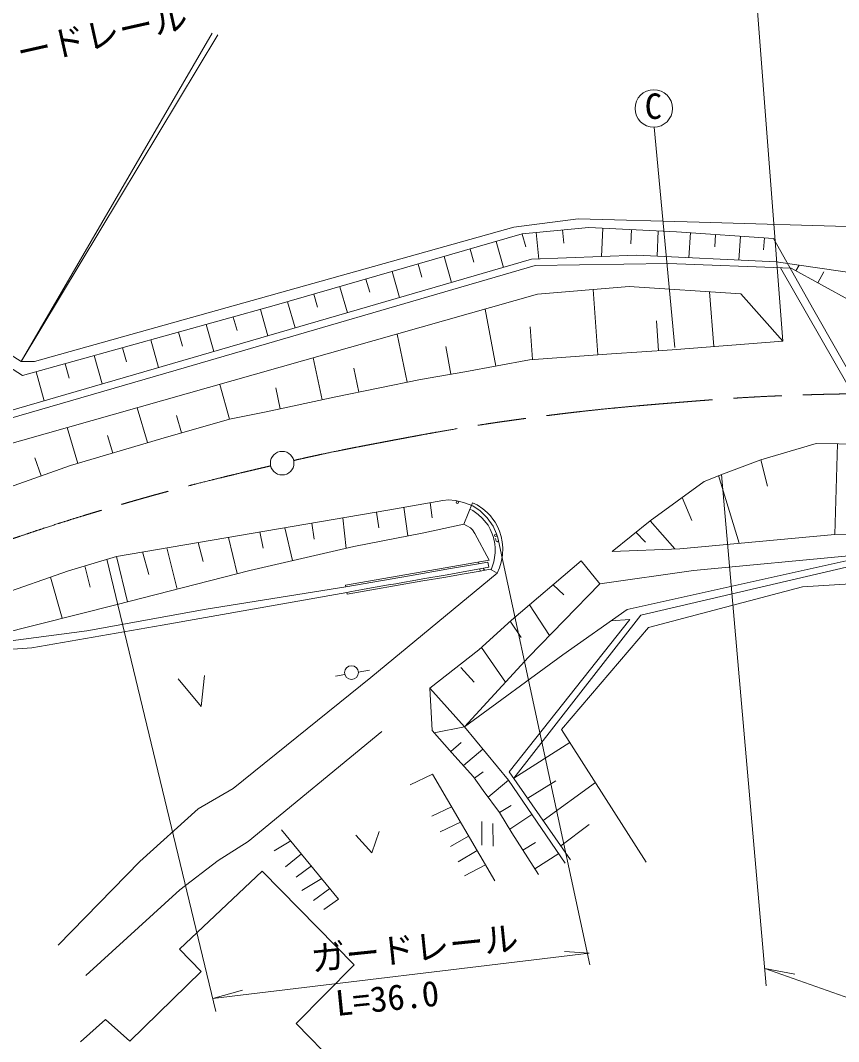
# Model space of a CAD drawing. Units: millimetres, scale not verified. Extents: x 40000 to 680000, y 20000 to 380000.
# Drawn here: x 145068 to 203947, y 262922 to 336400 of the extents above; entities that cross this region are included whole.
import ezdxf
from ezdxf.enums import TextEntityAlignment as Align

# ---------------------------------------------------------------- set-up
doc = ezdxf.new("R2010")
doc.units = ezdxf.units.MM
doc.header["$LTSCALE"] = 1000
doc.linetypes.add('CHAIN', pattern=[18.5, 12, -1.5, 3.5, -1.5])
doc.layers.add('M-BGD', color=7, linetype='Continuous', lineweight=13)
doc.layers.add('M-BMK', color=2, linetype='CHAIN', lineweight=13)
doc.styles.add('ＭＳ ゴシック', font='')
doc.styles.get('ＭＳ ゴシック').set_extended_font_data('MS Gothic')

msp = doc.modelspace()

# ---------------------------------------------------------------- linework, layer by layer
at = {"layer": 'M-BGD'}
for p, q in [((199946, 313332), (197641, 343367)), ((145122, 311851), (158878, 335487)), ((159264, 335353), (145122, 311851)), ((190682, 328718), (192152, 312861)), ((125212, 323608), (145228, 310853)), ((125967, 323953), (145122, 311851)), ((180566, 321523), (185199, 322132)), ((185199, 322132), (193916, 321895)), ((193916, 321895), (205349, 321538)), ((146091, 311864), (180566, 321523)), ((181185, 321036), (185981, 321511)), ((182180, 321134), (182369, 319230)), ((184084, 321323), (184179, 320371)), ((185981, 321511), (192292, 321199)), ((186980, 321462), (186878, 319403)), ((189039, 321360), (188988, 320331)), ((190975, 321264), (190885, 319431)), ((192292, 321199), (199256, 320709)), ((193290, 321129), (193163, 319325)), ((163337, 315876), (181185, 321036)), ((179300, 320491), (179840, 318625)), ((181167, 321030), (181436, 320097)), ((195093, 321002), (195030, 320100)), ((196897, 320875), (196776, 319157)), ((198615, 320754), (198555, 319895)), ((199256, 320709), (202167, 315542)), ((177431, 319950), (177701, 319015)), ((142097, 307673), (181858, 319210)), ((175561, 319410), (176101, 317540)), ((181858, 319210), (189409, 319500)), ((191681, 318899), (182103, 318765)), ((189409, 319500), (199454, 319032)), ((200523, 318565), (191681, 318899)), ((199454, 319032), (209611, 317540)), ((182103, 318765), (156288, 311237)), ((171814, 318326), (172355, 316453)), ((173687, 318868), (173958, 317931)), ((212078, 297085), (199779, 318593)), ((204911, 316181), (200523, 318565)), ((200882, 318370), (201110, 318789)), ((202457, 317514), (202885, 318302)), ((169937, 317784), (170208, 316845)), ((182283, 316695), (143238, 305626)), ((166178, 316697), (166450, 315757)), ((168059, 317241), (168602, 315364)), ((188876, 317252), (182283, 316695)), ((186614, 312336), (186278, 317033)), ((196916, 316718), (188876, 317252)), ((194961, 312935), (194648, 316868)), ((199946, 313332), (196916, 316718)), ((164297, 316153), (164841, 314272)), ((145228, 310853), (163337, 315876)), ((162335, 315598), (162862, 313698)), ((179275, 311530), (178511, 315626)), ((202167, 315542), (212680, 297099)), ((158443, 314519), (158983, 312573)), ((160389, 315058), (160659, 314085)), ((190979, 312631), (190837, 314786)), ((156450, 313966), (156727, 312969)), ((172889, 310359), (172180, 313831)), ((181918, 312000), (181749, 314348)), ((154457, 313413), (155010, 311420)), ((191977, 312697), (199946, 313332)), ((150374, 312280), (150940, 310239)), ((152416, 312847), (152699, 311826)), ((176042, 310939), (175693, 312937)), ((181709, 311985), (187612, 312408)), ((187612, 312408), (191977, 312697)), ((145122, 311851), (146091, 311864)), ((148283, 311700), (148573, 310655)), ((166788, 309103), (166145, 312120)), ((177054, 311116), (181709, 311985)), ((156288, 311237), (142334, 307183)), ((146192, 311120), (146772, 309029)), ((169417, 309649), (169062, 311385)), ((173869, 310559), (177054, 311116)), ((160126, 307708), (159416, 310212)), ((167766, 309312), (173869, 310559)), ((163771, 308460), (163449, 309968)), ((162755, 308243), (167766, 309312)), ((154223, 306019), (153476, 308528)), ((156660, 306724), (156305, 307977)), ((160126, 307708), (162755, 308243)), ((155182, 306305), (160126, 307708)), ((149205, 304524), (148438, 307100)), ((151714, 305272), (151341, 306526)), ((148678, 304367), (155182, 306305)), ((198345, 304791), (202325, 305950)), ((202325, 305950), (211334, 305808)), ((203862, 305925), (203673, 299409)), ((140236, 301382), (148678, 304367)), ((146561, 303619), (146100, 304921)), ((195657, 303782), (198345, 304791)), ((198345, 304791), (198838, 302878)), ((194276, 303232), (195657, 303782)), ((195311, 303644), (196785, 298777)), ((195530, 303731), (198746, 266929)), ((190386, 300396), (194276, 303232)), ((192700, 302083), (193381, 300405)), ((171518, 301163), (175475, 301867)), ((172666, 301367), (172960, 299305)), ((174559, 301704), (174701, 300618)), ((175475, 301867), (175870, 301898)), ((175870, 301898), (176386, 301846)), ((176386, 301846), (176954, 301720)), ((176954, 301720), (177632, 301470)), ((176975, 300155), (177598, 301695)), ((177598, 301695), (177935, 301549)), ((177632, 301470), (178156, 301122)), ((177935, 301549), (178348, 301267)), ((178348, 301267), (178663, 300991)), ((151993, 297835), (171518, 301163)), ((168263, 300608), (168508, 298408)), ((170703, 301024), (170868, 299889)), ((177411, 301232), (177622, 301135)), ((177622, 301135), (178000, 300859)), ((178000, 300859), (178300, 300582)), ((178156, 301122), (178656, 300606)), ((178300, 300582), (178595, 300260)), ((178656, 300606), (179087, 300001)), ((178663, 300991), (178886, 300747)), ((178886, 300747), (179073, 300509)), ((164107, 299900), (164658, 297531)), ((166036, 300228), (166210, 299077)), ((176975, 300155), (174106, 299531)), ((177197, 300042), (176975, 300155)), ((177469, 299888), (177197, 300042)), ((177608, 299746), (177469, 299888)), ((178595, 300260), (178729, 300072)), ((178729, 300072), (178872, 299804)), ((178872, 299804), (179025, 299464)), ((179073, 300509), (179231, 300290)), ((179087, 300001), (179333, 299463)), ((179231, 300290), (179406, 299978)), ((179406, 299978), (179543, 299648)), ((187645, 298184), (190386, 300396)), ((190386, 300396), (192152, 298370)), ((160033, 299205), (160667, 296595)), ((162297, 299591), (162546, 298417)), ((174106, 299531), (169072, 298536)), ((177780, 299484), (177608, 299746)), ((178804, 297555), (177780, 299484)), ((179025, 299464), (179109, 299188)), ((179109, 299188), (179213, 298739)), ((179317, 298925), (179256, 299121)), ((179333, 299463), (179436, 299160)), ((179436, 299160), (179465, 298955)), ((179543, 299648), (179658, 299277)), ((179658, 299277), (179734, 298892)), ((189362, 299570), (190062, 298846)), ((192514, 298385), (203673, 299409)), ((203673, 299409), (208773, 299543)), ((155608, 298451), (156348, 295484)), ((157869, 298836), (158210, 297461)), ((169072, 298536), (161573, 296829)), ((179213, 298739), (179222, 298462)), ((179222, 298462), (179239, 298083)), ((179392, 298888), (179317, 298925)), ((179465, 298955), (179392, 298888)), ((186049, 268440), (179465, 298955)), ((179734, 298892), (179790, 298448)), ((179790, 298448), (179753, 297921)), ((187645, 298184), (192514, 298385)), ((148518, 296799), (151993, 297835)), ((159135, 265081), (151290, 297625)), ((151993, 297835), (152771, 294564)), ((153848, 298151), (154300, 296521)), ((179189, 297766), (179128, 297440)), ((179239, 298083), (179189, 297766)), ((179753, 297921), (179655, 297408)), ((188721, 294021), (205717, 297799)), ((193499, 296825), (205200, 297924)), ((149705, 297153), (150089, 295608)), ((168465, 295756), (178804, 297555)), ((176021, 296958), (173078, 296443)), ((178025, 297309), (176021, 296958)), ((176926, 296720), (178126, 296942)), ((178712, 297421), (178025, 297309)), ((178039, 297422), (178057, 297314)), ((178126, 296942), (178774, 297064)), ((178158, 296776), (178126, 296942)), ((178863, 296914), (178158, 296776)), ((178368, 296988), (178474, 296838)), ((178774, 297064), (178712, 297421)), ((179371, 296620), (178863, 296914)), ((179128, 297440), (178941, 296869)), ((179534, 297004), (179371, 296620)), ((179655, 297408), (179534, 297004)), ((180397, 293243), (185430, 297505)), ((185430, 297505), (186767, 295857)), ((189713, 293614), (205226, 297238)), ((140968, 294160), (148518, 296799)), ((147231, 296349), (148066, 293380)), ((161573, 296829), (151936, 294349)), ((173078, 296443), (168477, 295632)), ((170291, 289115), (179371, 296620)), ((173272, 296079), (174017, 296216)), ((174017, 296216), (175786, 296519)), ((175537, 296323), (174027, 296064)), ((177011, 296583), (175537, 296323)), ((175786, 296519), (176926, 296720)), ((178158, 296776), (177011, 296583)), ((186767, 295857), (193499, 296825)), ((168477, 295632), (158440, 294030)), ((168477, 295632), (168465, 295756)), ((174027, 296064), (168572, 295124)), ((168902, 295318), (169697, 295454)), ((169697, 295454), (170342, 295570)), ((170342, 295570), (171568, 295784)), ((171568, 295784), (172078, 295870)), ((172078, 295870), (172700, 295988)), ((172700, 295988), (173272, 296079)), ((181635, 290574), (186767, 295857)), ((183396, 295783), (184182, 295062)), ((190278, 292710), (201340, 295636)), ((201340, 295636), (206819, 295977)), ((155277, 292886), (168553, 295248)), ((168553, 295248), (168902, 295318)), ((168572, 295124), (168553, 295248)), ((151936, 294349), (142745, 292047)), ((158440, 294030), (149857, 292485)), ((181696, 294343), (183150, 292134)), ((184103, 290754), (188721, 294021)), ((178065, 291120), (180397, 293243)), ((180246, 282335), (188928, 293299)), ((180573, 281867), (189713, 293614)), ((188928, 293299), (187562, 293201)), ((149857, 292485), (142997, 291565)), ((145878, 291253), (155277, 292886)), ((180322, 293175), (181105, 292002)), ((184007, 285371), (190278, 292710)), ((139626, 290822), (145878, 291253)), ((174531, 288343), (178065, 291120)), ((178240, 291279), (179985, 288780)), ((177032, 285570), (184103, 290754)), ((177032, 285570), (181635, 290574)), ((169386, 289506), (170201, 289655)), ((176755, 289845), (177715, 288796)), ((156431, 289013), (158068, 287042)), ((158068, 287042), (158313, 289269)), ((160369, 281130), (170291, 289115)), ((167755, 289206), (168422, 289329)), ((174695, 285314), (174531, 288343)), ((174531, 288343), (177032, 285570)), ((161463, 277325), (171085, 285243)), ((176120, 283710), (174695, 285314)), ((174847, 285143), (177032, 285570)), ((180194, 281724), (177032, 285570)), ((190108, 275835), (184007, 285371)), ((176052, 283787), (176792, 284443)), ((180573, 281867), (184595, 284452)), ((177664, 281973), (176120, 283710)), ((176943, 282784), (178350, 283966)), ((173112, 281394), (174716, 282166)), ((174716, 282166), (179218, 274485)), ((177736, 281875), (178376, 282344)), ((184666, 276006), (180246, 282335)), ((178377, 280993), (177664, 281973)), ((178727, 280514), (180194, 281724)), ((184273, 275766), (180194, 281724)), ((181574, 280434), (183610, 281683)), ((182692, 278833), (186446, 281558)), ((157863, 279660), (160369, 281130)), ((179543, 279397), (178377, 280993)), ((153653, 275884), (157863, 279660)), ((174680, 279133), (176093, 279816)), ((179543, 279397), (180390, 279914)), ((180444, 277942), (179543, 279397)), ((180285, 278198), (181879, 279263)), ((175269, 278004), (176740, 278712)), ((178276, 278763), (178283, 277054)), ((179075, 278625), (179082, 276988)), ((183961, 277016), (186010, 278550)), ((163868, 278160), (167967, 273175)), ((169214, 277778), (170357, 276501)), ((170357, 276501), (170877, 278030)), ((182344, 274942), (180444, 277942)), ((159291, 275955), (161463, 277325)), ((163334, 276649), (164527, 277359)), ((176026, 276965), (177325, 277714)), ((181230, 276700), (182143, 277256)), ((164136, 275506), (165286, 276436)), ((176575, 275851), (177933, 276678)), ((182078, 275362), (183807, 276446)), ((147773, 269870), (153653, 275884)), ((156552, 273850), (159291, 275955)), ((164908, 274749), (166009, 275557)), ((177036, 274856), (178546, 275631)), ((156522, 269560), (162469, 275173)), ((162469, 275173), (169085, 268446)), ((165309, 273798), (166752, 274652)), ((149769, 267669), (156552, 273850)), ((166155, 273071), (167333, 273946)), ((167967, 273175), (166912, 272432)), ((158081, 267956), (156522, 269560)), ((158907, 266028), (186006, 269289)), ((186006, 269289), (184211, 269395)), ((169085, 268446), (164919, 264214)), ((152936, 262945), (158081, 267956)), ((198637, 268170), (262648, 245752)), ((198637, 268170), (200808, 267780)), ((158907, 266028), (161047, 266633)), ((149395, 262900), (151199, 264504)), ((151199, 264504), (152936, 262945)), ((164919, 264214), (169552, 259492))]:
    msp.add_line(p, q, dxfattribs=at)
for centre, radius in [((190649, 330066), 1348), ((163904, 304542), 850), ((176520, 301731), 83.8), ((179272, 299350), 93.2), ((168894, 289470), 493)]:
    msp.add_circle(centre, radius, dxfattribs=at)
at = {"layer": 'M-BMK'}
for points in [[(164728, 304733), (167038, 305264), (168571, 305565), (171105, 306045), (175137, 306809), (177402, 307223), (181469, 307768), (185937, 308367), (188455, 308593), (192947, 308956), (196352, 309231), (198264, 309353), (201679, 309461), (204832, 309560), (206602, 309553), (209756, 309490), (214464, 309397), (217106, 309323), (221799, 308941), (226299, 308574), (228801, 308162), (233270, 307523), (237247, 306954), (239478, 306639), (243426, 305897), (246787, 305265), (248649, 304803), (251979, 304026), (256080, 303069), (258455, 302412), (262337, 301385)], [(71770, 267608), (75284, 269155), (76385, 269639), (79479, 270998), (83921, 272950), (86413, 274034), (90854, 275988), (95684, 278112), (98388, 279308), (103215, 281441), (106847, 283045), (108883, 283941), (112511, 285554), (115628, 286940), (117372, 287721), (120485, 289118), (124291, 290825), (126412, 291807), (130225, 293498), (132180, 294365), (133265, 294873), (135244, 295681), (137835, 296738), (139299, 297302), (141941, 298220), (146131, 299676), (148489, 300467), (152751, 301695), (156790, 302858), (159199, 303438), (163072, 304347)]]:
    msp.add_open_spline(points, degree=3, knots=[0, 0, 0, 0, 1, 1, 1, 2, 2, 2, 3, 3, 3, 4, 4, 4, 5, 5, 5, 6, 6, 6, 7, 7, 7, 8, 8, 8, 9, 9, 9, 10, 10, 10, 10], dxfattribs=at)

# ---------------------------------------------------------------- texts
at = {"layer": 'M-BGD', "style": 'ＭＳ ゴシック'}
for s, rotation, p in [('ガードレール', 12.649, (142720, 332059)), ('ガードレール', 5.872, (166121, 267422)), ('L=36.0', 5.786, (167892, 264215))]:
    msp.add_text(s, height=1833, rotation=rotation, dxfattribs=at).set_placement(p, align=Align.BOTTOM_LEFT)
msp.add_text('C', height=1833, dxfattribs=at).set_placement((189993, 328763), align=Align.BOTTOM_LEFT)

doc.saveas('drawing.dxf')
